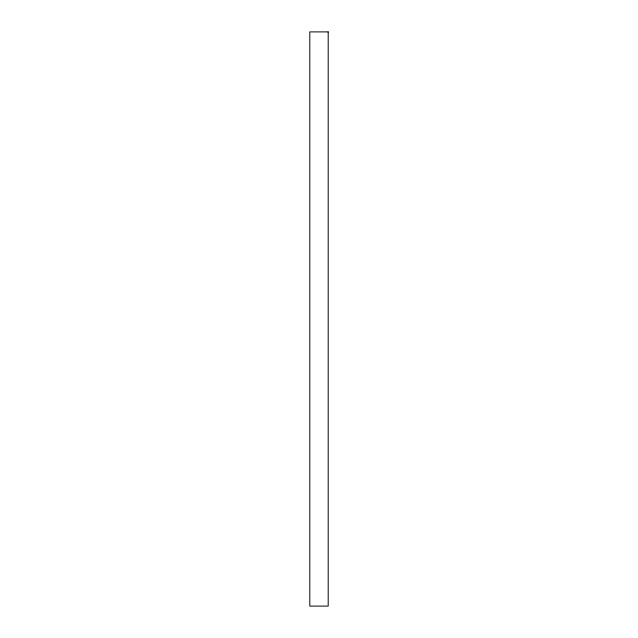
<?xml version="1.0" encoding="UTF-8"?>
<svg xmlns="http://www.w3.org/2000/svg" width="638" height="638" viewBox="0 0 638 638"><rect width="100%" height="100%" fill="white"/><g stroke="black" fill="none" stroke-linecap="round" stroke-linejoin="round"><path stroke-width="0.96" d="M328.195 31.9L309.805 31.9L309.805 606.1L328.195 606.1L328.195 31.9"/></g></svg>
